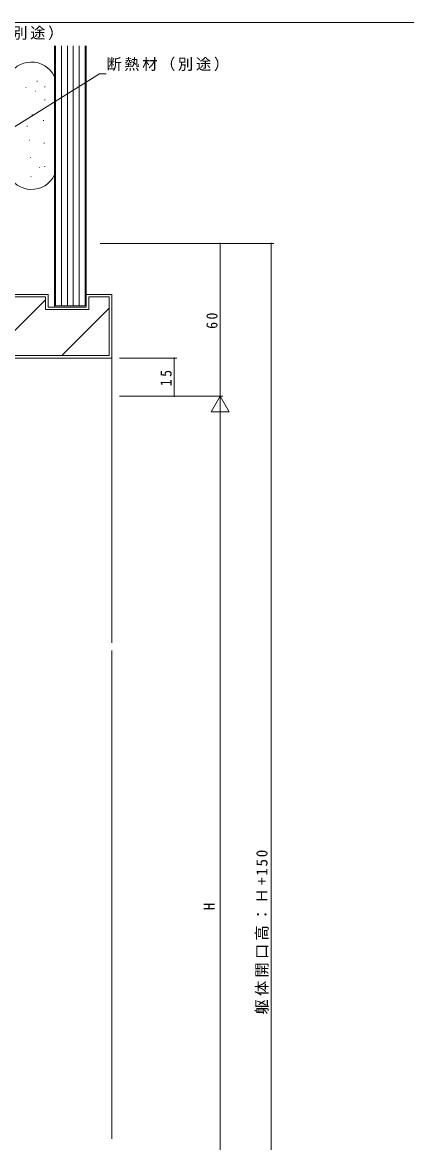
# Model space of a CAD drawing. Units: millimetres, scale not verified. Extents: x -594 to 539, y -420 to 386.
# Drawn here: x -296.9 to -146.4, y -57.4 to 382 of the extents above; entities that cross this region are included whole.
import ezdxf
from ezdxf.enums import TextEntityAlignment as Align

# ---------------------------------------------------------------- set-up
doc = ezdxf.new("R2010")
doc.units = ezdxf.units.MM
doc.header["$LTSCALE"] = 2
for name, color, linetype, lineweight in [('0-1_YKK_ZWAK', 7, 'Continuous', 9), ('0-6_YKK_D', 6, 'Continuous', 9), ('0-7_YSS_K', 3, 'Continuous', 9)]:
    doc.layers.add(name, color=color, linetype=linetype, lineweight=lineweight)
doc.styles.add('ＭＳ ゴシック', font='')
doc.styles.get('ＭＳ ゴシック').set_extended_font_data('MS Gothic')

msp = doc.modelspace()

# ---------------------------------------------------------------- linework, layer by layer
at = {"layer": '0-1_YKK_ZWAK'}
msp.add_line((510, 382), (-590, 382), dxfattribs=at)
at = {"layer": '0-6_YKK_D'}
for p, q in [((-304.576, 338.18), (-266.733, 361.873)), ((-266.733, 361.873), (-264.033, 361.873)), ((-266.393, 295.313), (-198.393, 295.313)), ((-256.393, 295.313), (-218.393, 295.313)), ((-219.393, 235.313), (-219.393, 295.313)), ((-199.393, -254.687), (-199.393, 295.313)), ((-258.893, 250.313), (-236.393, 250.313)), ((-237.393, 235.313), (-237.393, 250.313)), ((-258.893, 235.313), (-236.393, 235.313)), ((-256.393, 235.313), (-218.393, 235.313)), ((-256.393, 235.313), (-218.393, 235.313)), ((-256.393, 235.313), (-218.393, 235.313)), ((-219.393, 235.313), (-222.893, 229.251)), ((-219.393, 235.313), (-222.893, 229.251)), ((-219.393, 235.313), (-219.393, 223.189)), ((-219.393, 235.313), (-215.893, 229.251)), ((-219.393, 235.313), (-219.393, 223.189)), ((-219.393, 235.313), (-215.893, 229.251)), ((-222.893, 229.251), (-215.893, 229.251)), ((-222.893, 229.251), (-215.893, 229.251)), ((-219.393, 228.313), (-219.393, -157.687)), ((-219.393, 228.313), (-219.393, -157.687))]:
    msp.add_line(p, q, dxfattribs=at)
for centre, start, end in [((-219.393, 295.313), 90, 270), ((-219.393, 295.313), 270, 90), ((-199.393, 295.313), 90, 270), ((-199.393, 295.313), 270, 90), ((-237.393, 250.313), 90, 270), ((-237.393, 250.313), 270, 90), ((-237.393, 235.313), 90, 270), ((-237.393, 235.313), 270, 90)]:
    msp.add_arc(centre, 0.106, start, end, dxfattribs=at)
at = {"layer": '0-7_YSS_K'}
for p, q in [((-284.393, 270.313), (-284.393, 372.824)), ((-283.893, 270.813), (-283.893, 372.824)), ((-281.593, 270.813), (-281.593, 372.824)), ((-279.293, 270.813), (-279.293, 372.824)), ((-276.993, 270.813), (-276.993, 372.824)), ((-274.693, 270.813), (-274.693, 372.824)), ((-272.393, 372.824), (-272.393, 270.813)), ((-271.893, 372.824), (-271.893, 270.313)), ((-295.648, 356.518), (-295.447, 356.518)), ((-291.218, 358.979), (-291.018, 358.979)), ((-288.266, 356.764), (-288.066, 356.764)), ((-283.893, 323.338), (-283.893, 359.583)), ((-291.957, 355.042), (-291.757, 355.042)), ((-288.266, 351.597), (-288.066, 351.597)), ((-293.187, 345.691), (-292.987, 345.691)), ((-288.758, 343.477), (-288.558, 343.477)), ((-295.155, 341.262), (-294.955, 341.262)), ((-294.171, 335.849), (-293.971, 335.849)), ((-288.512, 334.619), (-288.312, 334.619)), ((-293.925, 328.959), (-293.725, 328.959)), ((-288.266, 325.514), (-288.066, 325.514)), ((-293.679, 321.577), (-293.479, 321.577)), ((-290.234, 325.022), (-290.034, 325.022)), ((-345.893, 274.313), (-287.893, 274.313)), ((-309.746, 251.313), (-287.893, 273.166)), ((-287.893, 269.313), (-287.893, 274.313)), ((-286.893, 270.313), (-286.893, 275.313)), ((-271.893, 270.313), (-271.893, 275.313)), ((-271.893, 275.313), (-261.893, 275.313)), ((-270.893, 274.313), (-262.893, 274.313)), ((-270.893, 269.313), (-270.893, 274.313)), ((-262.893, 274.313), (-262.893, 251.313)), ((-261.893, 250.313), (-261.893, 275.313)), ((-270.893, 269.313), (-287.893, 269.313)), ((-271.893, 270.313), (-286.893, 270.313)), ((-271.893, 270.313), (-284.393, 270.313)), ((-272.393, 270.813), (-283.893, 270.813)), ((-281.462, 251.313), (-262.893, 269.882)), ((-262.893, 251.313), (-330.893, 251.313)), ((-331.893, 250.313), (-261.893, 250.313)), ((-261.893, 250.313), (-261.893, 138.563)), ((-261.893, 135.563), (-261.893, -55.937))]:
    msp.add_line(p, q, dxfattribs=at)
msp.add_lwpolyline([(-346.893, 253.313), (-346.893, 275.313), (-286.893, 275.313)], dxfattribs=at)
for centre, start, end in [((-293.393, 356.461), 18.19487, 148.21165), ((-293.393, 326.461), 211.78833, 341.80511)]:
    msp.add_arc(centre, 10, start, end, dxfattribs=at)

# ---------------------------------------------------------------- texts
at = {"layer": '0-6_YKK_D', "color": 7, "style": 'ＭＳ ゴシック'}
msp.add_text('H', height=4.399, rotation=90, dxfattribs=at).set_placement((-220.193, 33.713), align=Align.BOTTOM_LEFT)
msp.add_text('H', height=4.399, rotation=90, dxfattribs=at).set_placement((-220.193, 33.713), align=Align.BOTTOM_LEFT)
at = {"layer": '0-6_YKK_D', "color": 7, "char_height": 4.399, "attachment_point": 7, "style": 'ＭＳ ゴシック'}
for s, insert in [('\\T1.17;埋め込みアンカ－（別途）', (-364.095, 375.095)), ('\\T1.17;断熱材（別途）', (-264.033, 362.873))]:
    msp.add_mtext(s, dxfattribs=dict(at, insert=insert))
at = {"layer": '0-6_YKK_D', "color": 7, "char_height": 4.399, "attachment_point": 7, "rotation": 90, "style": 'ＭＳ ゴシック'}
for s, insert in [('\\T1.36;\\W0.9;60', (-220.393, 261.793)), ('\\T1.36;\\W0.9;15', (-238.393, 239.293)), ('\\T1.21;躯体開口高：Ｈ+150', (-200.393, -7.207))]:
    msp.add_mtext(s, dxfattribs=dict(at, insert=insert))

doc.saveas('drawing.dxf')
